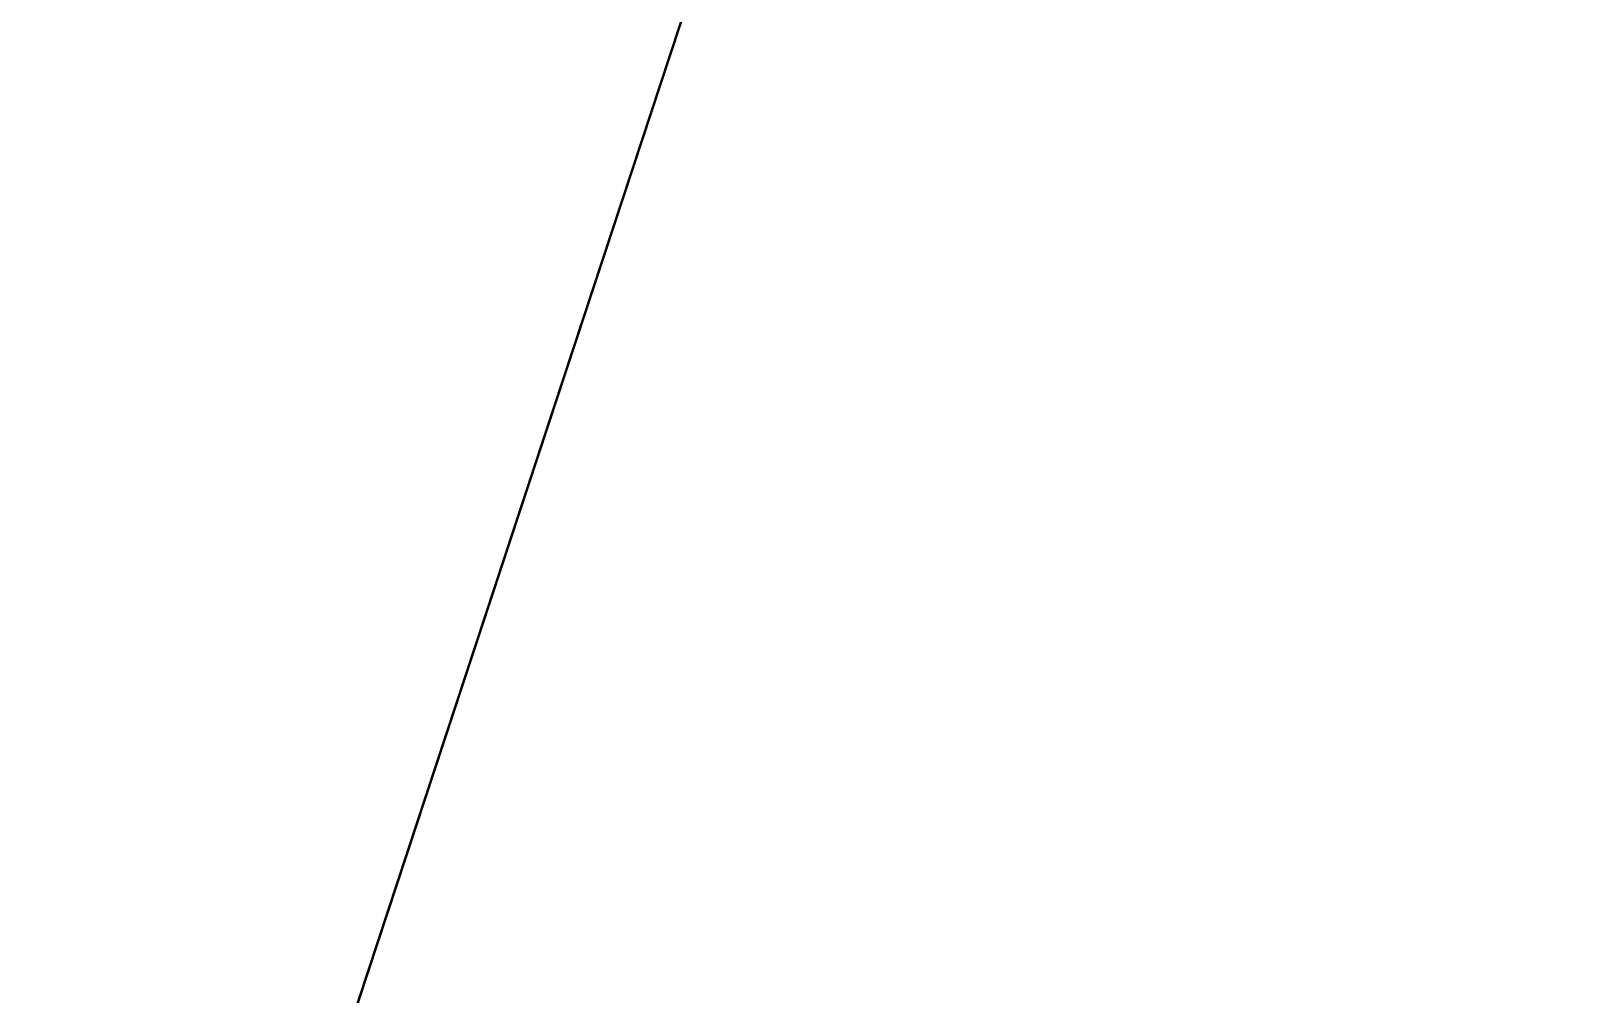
# Model space of a CAD drawing. Header units: metres. Extents: x 2682525 to 2683550, y 1250555 to 1251328.
# Drawn here: x 2683103.386 to 2683106.469, y 1250891.659 to 1250893.574 of the extents above; entities that cross this region are included whole.
import ezdxf

# ---------------------------------------------------------------- set-up
doc = ezdxf.new("R2010")
doc.units = ezdxf.units.M
doc.header["$PDMODE"] = 2
doc.header["$PDSIZE"] = -2
for name, pattern in [('IMPORT-_23_ISO-02 Strichlinie', [38.09999999999999, 30.47999999999999, -7.619999999999998]), ('IMPORT-_23_ISO-10 Strichpunktlinie _2_', [46.98999999999999, 30.47999999999999, -7.619999999999998, 1.270000000000001, -7.619999999999998]), ('Verdeckt 0_75', [1.5, 0.75, -0.75])]:
    doc.linetypes.add(name, pattern=pattern)
for name, color, linetype, lineweight, true_color in [('2458 A U1_dwg-1', 9, 'Continuous', 18, 0x808080), ('_23_000 Linien-Oeffnungsflügel 0_10', 9, 'Continuous', 18, 0x808080), ('_23_000 Linien-Strichpunktlinie kurz 0_10', 9, 'IMPORT-_23_ISO-10 Strichpunktlinie _2_', 18, 0x808080), ('_23_200 Materialien-Beton', 9, 'Continuous', 18, 0x808080), ('_23_200 Materialien-Holzwerkstoffe', 9, 'Continuous', 18, 0x808080), ('_23_200 Materialien-Kalksandstein', 9, 'Continuous', 18, 0x808080), ('_23_300 Bauteile 3D-Raum-NGF Nettogeschossfläche vermietbar', 9, 'Continuous', 18, 0x808080), ('_23_300 Bauteile 3D-Tuer', 9, 'Continuous', 18, 0x808080), ('_23_300 Bauteile 3D-Wand Aussen', 9, 'Continuous', 18, 0x808080), ('_23_300 Bauteile 3D-Wand Innen', 9, 'Continuous', 18, 0x808080), ('_23_400 Ausbau 2D-Schutzraum-Tür', 9, 'IMPORT-_23_ISO-02 Strichlinie', 18, 0x808080), ('_23_800 Beschriftung-1_50-Vermassung', 9, 'Continuous', 18, 0x808080), ('_23_Keine', 9, 'Continuous', 18, 0x808080), ('Bemassung', 9, 'Continuous', 18, 0x808080)]:
    doc.layers.add(name, color=color, linetype=linetype, lineweight=lineweight, true_color=true_color)
for name, color, linetype, lineweight in [('A-____-____-DIMS', 7, 'Continuous', 9), ('A-DETL-____-MBND', 7, 'Verdeckt 0_75', 18), ('Bemassung-1', 7, 'Continuous', 18)]:
    doc.layers.add(name, color=color, linetype=linetype, lineweight=lineweight)
doc.styles.add('Arial_31', font='arial.ttf', dxfattribs={"width": 0.9, "height": 200})
doc.styles.add('ISOCP_2', font='isocp___.ttf', dxfattribs={"height": 125.8608217592593})
doc.styles.add('ISOCP_5', font='isocp___.ttf', dxfattribs={"height": 100.6886574074074})
doc.dimstyles.new('2_0_mm_-_Arial', dxfattribs={"dimscale": 304.8, "dimtxt": 204.051879991394, "dimasz": 0.2460629921259842, "dimexe": 0.3280839895013123, "dimexo": 0.3280840109072179, "dimgap": 0.08202099737532807, "dimtad": 1, "dimdec": 1, "dimlfac": 0.001, "dimrnd": 0.09999999999999999, "dimzin": 0, "dimdsep": 46, "dimtxsty": 'Arial_31', "dimblk1": 'OBLIQUE', "dimblk2": 'OBLIQUE', "dimsah": 1, "dimcen": 0.09, "dimdle": 0.3280839895013123, "dimazin": 0, "dimtfac": 1, "dimtdec": 4, "dimtix": 1, "dimtmove": 0, "dimatfit": 3, "dimfxl": 1, "dimtvp": 1, "dimtfill": 1, "dimtolj": 1, "dimtzin": 0, "dimarcsym": 2})
doc.dimstyles.new('2_0_mm_-_Arial_1', dxfattribs={"dimscale": 304.8, "dimtxt": 204.051879991394, "dimasz": 0.2460629921259842, "dimexe": 0.3280839895013123, "dimexo": 0.3280840109072179, "dimgap": 0.08202099737532807, "dimtad": 1, "dimdec": 1, "dimlfac": 0.001, "dimrnd": 0.09999999999999999, "dimzin": 0, "dimdsep": 46, "dimtxsty": 'Arial_31', "dimblk1": 'OBLIQUE', "dimblk2": 'OBLIQUE', "dimsah": 1, "dimcen": 0.09, "dimdle": 0.3280839895013123, "dimazin": 0, "dimtfac": 1, "dimtdec": 4, "dimtix": 1, "dimtmove": 2, "dimatfit": 3, "dimfxl": 1, "dimtvp": 1, "dimtfill": 1, "dimtolj": 1, "dimtzin": 0, "dimarcsym": 2})
pattern_1 = [(18.233, (0, 0), (93.86460339004219, -284.9376005907786), []), (18.233, (15.645, -47.492), (93.86460339004219, -284.9376005907786), []), (18.233, (-15.645, 47.492), (93.86460339004219, -284.9376005907786), [])]
pattern_2 = [(288.233, (0, 0), (47.4896000984631, 15.64410056500704), [])]
pattern_3 = [(18.233, (0, 0), (18.77292067800844, -56.98752011815572), []), (288.233, (0, 0), (63.31313485127099, 20.85671487326738), [])]

# ---------------------------------------------------------------- blocks, each defined once
blk = doc.blocks.new('2458 A U1_dwg_VW_SLASH-9045485-U01 Bodenplatte')
at = {"layer": 'Bemassung'}
for p, q in [((500.0534143197685, 500.0534143197683), (-500.0534143197683, -500.0534143197685)), ((890.9383564621788, 0), (-999.9999999999999, 0))]:
    blk.add_line(p, q, dxfattribs=at)
blk = doc.blocks.new('2458 A U1_dwg_VW_SLASH-9046170-U01 Bodenplatte')
at = {"layer": 'Bemassung'}
for p, q in [((-55006.09530895739, -16298.06214921343), (-55006.09530895739, -16085.82093827595)), ((-54949.9687082007, -16254.18874997013), (-55062.22190971408, -16141.93554845677))]:
    blk.add_line(p, q, dxfattribs=at)
blk = doc.blocks.new('2458 A U1_dwg_VW_SLASH-9046171-U01 Bodenplatte')
at = {"layer": 'Bemassung'}
for p, q in [((-55006.09530895739, -14698.06214921447), (-55006.09530895739, -14910.30336015195)), ((-55062.22190971408, -14741.93554845777), (-54949.96870820071, -14854.18874997113))]:
    blk.add_line(p, q, dxfattribs=at)
blk = doc.blocks.new('2458 A U1_dwg_VW_SLASH-9046173-U01 Bodenplatte')
at = {"layer": 'Bemassung'}
for p, q in [((-55006.09530895741, -16098.06214921347), (-55006.09530895741, -16310.30336015095)), ((-55062.22190971409, -16141.93554845677), (-54949.96870820073, -16254.18874997013))]:
    blk.add_line(p, q, dxfattribs=at)
blk = doc.blocks.new('2458 A U1_dwg_VW_SLASH-9046174-U01 Bodenplatte')
at = {"layer": 'Bemassung'}
for p, q in [((-55120.27654683477, -14648.06214921445), (-55120.27654683477, -14435.82093827697)), ((-55064.14994607809, -14604.18874997116), (-55176.40314759147, -14491.93554845779))]:
    blk.add_line(p, q, dxfattribs=at)
blk = doc.blocks.new('2458 A U1_dwg_VW_SLASH-9046182-U01 Bodenplatte')
at = {"layer": 'Bemassung'}
for p, q in [((-55006.09530895739, -16298.06214921343), (-55006.09530895739, -16085.82093827595)), ((-54949.9687082007, -16254.18874997013), (-55062.22190971408, -16141.93554845677))]:
    blk.add_line(p, q, dxfattribs=at)
blk = doc.blocks.new('2458 A U1_dwg_VW_SLASH-9046183-U01 Bodenplatte')
at = {"layer": 'Bemassung'}
for p, q in [((-55006.09530895739, -14698.06214921447), (-55006.09530895739, -14910.30336015195)), ((-55062.22190971408, -14741.93554845777), (-54949.96870820071, -14854.18874997113))]:
    blk.add_line(p, q, dxfattribs=at)
blk = doc.blocks.new('2458 A U1_dwg_VW_SLASH-9046185-U01 Bodenplatte')
at = {"layer": 'Bemassung'}
for p, q in [((-55006.09530895741, -16098.06214921347), (-55006.09530895741, -16310.30336015095)), ((-55062.22190971409, -16141.93554845677), (-54949.96870820073, -16254.18874997013))]:
    blk.add_line(p, q, dxfattribs=at)
blk = doc.blocks.new('2458 A U1_dwg_VW_SLASH-9046186-U01 Bodenplatte')
at = {"layer": 'Bemassung'}
for p, q in [((-55120.27654683477, -14648.06214921445), (-55120.27654683477, -14435.82093827697)), ((-55064.14994607809, -14604.18874997116), (-55176.40314759147, -14491.93554845779))]:
    blk.add_line(p, q, dxfattribs=at)
blk = doc.blocks.new('2458 A U1_dwg-9041719-U01 Bodenplatte')
at = {"layer": '_23_200 Materialien-Beton'}
h = blk.add_hatch(dxfattribs=at)
h.set_pattern_fill('FP_1', color=256, style=0, pattern_type=2)
h.set_pattern_definition(pattern_3)
h.paths.add_polyline_path([(-55914.7249122979, -14798.06214921447), (-55885.27654683474, -14798.06214921447), (-55885.27654683474, -14548.06214921447), (-56236.27539747027, -14548.06214921447), (-56236.27539747027, -14798.06214921447), (-55985.06600430913, -14798.06214921447)])
h = blk.add_hatch(dxfattribs=at)
h.set_pattern_fill('FP_1', color=256, style=0, pattern_type=2)
h.set_pattern_definition(pattern_3)
h.paths.add_polyline_path([(-56236.27539747027, -14798.06214921447), (-55885.27654683474, -14798.06214921447), (-55885.27654683474, -14548.06214921447), (-56236.27539747027, -14548.06214921447), (-56236.27539747027, -14593.24925827576)])
h = blk.add_hatch(dxfattribs=at)
h.set_pattern_fill('FP_1', color=256, style=0, pattern_type=2)
h.set_pattern_definition(pattern_3)
h.paths.add_polyline_path([(-54081.4078235378, -14798.06214921448), (-54381.41082919293, -14548.0630424842), (-54865.27654683475, -14548.06214921447), (-54865.27654683475, -14798.06214921447), (-54081.40982557352, -14798.06214921448)])
h = blk.add_hatch(dxfattribs=at)
h.set_pattern_fill('FP_1', color=256, style=0, pattern_type=2)
h.set_pattern_definition(pattern_3)
h.paths.add_polyline_path([(-54081.4078235378, -14798.06214921448), (-54381.40949190761, -14548.06214921447), (-54865.27654683475, -14548.06214921447), (-54865.27654683475, -14798.06214921447), (-54081.40982557352, -14798.06214921448)])
at = {"layer": '_23_200 Materialien-Holzwerkstoffe'}
h = blk.add_hatch(dxfattribs=at)
h.set_pattern_fill('FP_3', color=256, style=0, pattern_type=2)
h.set_pattern_definition(pattern_1)
h.paths.add_polyline_path([(-55521.41366078716, -16248.06214921439), (-55135.47725519326, -16248.06214921438), (-55135.47725519325, -16198.06214921439), (-55521.41366078717, -16198.06214921438)])
h = blk.add_hatch(dxfattribs=at)
h.set_pattern_fill('FP_3', color=256, style=0, pattern_type=2)
h.set_pattern_definition(pattern_1)
h.paths.add_polyline_path([(-55521.41366078716, -16248.06214921439), (-55135.47725519326, -16248.06214921438), (-55135.47725519325, -16198.06214921439), (-55521.41366078717, -16198.06214921438)])
h = blk.add_hatch(dxfattribs=at)
h.set_pattern_fill('FP_3', color=256, style=0, pattern_type=2)
h.set_pattern_definition(pattern_1)
h.paths.add_polyline_path([(-53272.66156441825, -16248.06214921439), (-53272.66156441825, -16198.06214921439), (-54385.47725519323, -16198.06214921438), (-54385.47725519325, -16248.06214921438), (-53616.41366078714, -16248.06214921438)])
h = blk.add_hatch(dxfattribs=at)
h.set_pattern_fill('FP_3', color=256, style=0, pattern_type=2)
h.set_pattern_definition(pattern_1)
h.paths.add_polyline_path([(-53272.66156441825, -16248.06214921439), (-53272.66156441825, -16198.06214921439), (-54385.47725519323, -16198.06214921438), (-54385.47725519325, -16248.06214921438), (-53616.41366078714, -16248.06214921438)])
at = {"layer": '_23_200 Materialien-Kalksandstein'}
h = blk.add_hatch(dxfattribs=at)
h.set_pattern_fill('FP_6', color=256, style=0, pattern_type=2)
h.set_pattern_definition(pattern_2)
h.paths.add_polyline_path([(-56135.06600430914, -16348.06214921343), (-55985.06600430914, -16198.06214921345), (-55985.06600430913, -14798.06214921447), (-56135.06600430915, -14798.06214921446), (-56135.06600430914, -16198.06214921345)])
h = blk.add_hatch(dxfattribs=at)
h.set_pattern_fill('FP_6', color=256, style=0, pattern_type=2)
h.set_pattern_definition(pattern_2)
h.paths.add_polyline_path([(-56135.06600430914, -16348.06214921343), (-55985.06600430914, -16198.06214921345), (-55985.06600430913, -14798.06214921447), (-56135.06600430915, -14798.06214921446), (-56135.06600430914, -15898.57374392473)])
h = blk.add_hatch(dxfattribs=at)
h.set_pattern_fill('FP_6', color=256, style=0, pattern_type=2)
h.set_pattern_definition(pattern_2)
h.paths.add_polyline_path([(-55671.41366078718, -16348.06214921344), (-55521.41366078717, -16198.06214921346), (-55985.06600430913, -16198.06214921345), (-56135.06600430915, -16348.06214921344), (-55914.7249122979, -16348.06214921344)])
h = blk.add_hatch(dxfattribs=at)
h.set_pattern_fill('FP_6', color=256, style=0, pattern_type=2)
h.set_pattern_definition(pattern_2)
h.paths.add_polyline_path([(-56135.06600430915, -16348.06214921344), (-55671.41366078718, -16348.06214921344), (-55521.41366078717, -16198.06214921346), (-55985.06600430913, -16198.06214921345)])
h = blk.add_hatch(dxfattribs=at)
h.set_pattern_fill('FP_6', color=256, style=0, pattern_type=2)
h.set_pattern_definition(pattern_2)
h.paths.add_polyline_path([(-55521.41366078718, -19697.67519878161), (-55521.41366078717, -16198.06214921346), (-55671.41366078718, -16348.06214921344), (-55671.41366078718, -19697.67519878161)])
h = blk.add_hatch(dxfattribs=at)
h.set_pattern_fill('FP_6', color=256, style=0, pattern_type=2)
h.set_pattern_definition(pattern_2)
h.paths.add_polyline_path([(-55521.41366078718, -19697.67519878161), (-55521.41366078717, -16198.06214921346), (-55671.41366078718, -16348.06214921344), (-55671.41366078718, -19697.67519878161)])
at = {"layer": '_23_000 Linien-Oeffnungsflügel 0_10', "flags": 128}
for points in [[(-56256.27539747021, -15318.06214921445), (-56256.27539747021, -14798.06214921445)], [(-55862.27654683469, -15822.06214921445), (-55862.27654683469, -14848.06214921445)], [(-55135.47725519317, -16948.06214921438), (-55135.47725519317, -16198.06214921437)]]:
    blk.add_lwpolyline(points, close=True, dxfattribs=at)
at = {"layer": '_23_000 Linien-Oeffnungsflügel 0_10'}
for centre, radius, start, end in [((-56256.27539747021, -14798.06214921445), 520.0000000000031, 180.0000000000002, 269.9999999999998), ((-56256.27539747021, -14798.06214921445), 520.0000000000031, 180.0000000000002, 269.9999999999998), ((-55862.27654683469, -14848.06214921445), 973.9999999999919, 269.9999999999999, 1.113194138512231e-13), ((-55862.27654683469, -14848.06214921445), 973.9999999999919, 269.9999999999999, 1.113194138512231e-13), ((-55135.47725519317, -16198.06214921437), 749.9999999999989, 270.0000000000001, 1.399444059843948e-13), ((-55135.47725519317, -16198.06214921437), 749.9999999999989, 270.0000000000001, 1.399444059843948e-13)]:
    blk.add_arc(centre, radius, start, end, dxfattribs=at)
at = {"layer": '_23_000 Linien-Strichpunktlinie kurz 0_10', "flags": 128}
for points in [[(-56331.25762877495, -14647.66455034296), (-56331.25762877495, -14147.64105482753), (-55831.37789376401, -14147.64105482753), (-55831.37789376401, -14647.57133910621), (-56331.25762877495, -14647.57133910621)], [(-56331.25762877495, -14647.66455034296), (-56331.25762877495, -14147.64105482753), (-55831.37789376401, -14147.64105482753), (-55831.37789376401, -14647.57133910621), (-56331.25762877495, -14647.57133910621)], [(-55781.08110015196, -15497.61794883903), (-55781.08110015196, -14897.61796885618), (-55381.18012843456, -14897.61796885618), (-55381.18012843456, -15497.54337342393), (-55781.08110015196, -15497.54337342393)], [(-55781.08110015196, -15497.61794883903), (-55781.08110015196, -14897.61796885618), (-55381.18012843456, -14897.61796885618), (-55381.18012843456, -15497.54337342393), (-55781.08110015196, -15497.54337342393)], [(-56505.02772641213, -16020.79006150074), (-56505.02772641213, -15500.75558955529), (-56135.1222506901, -15500.75558955529), (-56135.1222506901, -16020.72108100202), (-56505.02772641213, -16020.72108100202)], [(-56505.02772641213, -16020.79006150074), (-56505.02772641213, -15500.75558955529), (-56135.1222506901, -15500.75558955529), (-56135.1222506901, -16020.72108100202), (-56505.02772641213, -16020.72108100202)]]:
    blk.add_lwpolyline(points, dxfattribs=at)
at = {"layer": '_23_200 Materialien-Beton', "flags": 128}
for points in [[(-54381.40949190754, -14548.06214921444), (-54381.40949190754, -14347.67331309255), (-54381.40949190754, -14548.06214921444), (-54865.27654683468, -14548.06214921444)], [(-55885.27654683468, -14548.06214921445), (-56236.27539747021, -14548.06214921445)], [(-55885.27654683468, -14798.06214921445), (-56236.27539747021, -14798.06214921445)], [(-48601.41820672653, -19697.67519878158), (-48601.41820672653, -14798.06214921448), (-54081.40782353776, -14798.06214921448), (-54865.27654683468, -14798.06214921448), (-54081.40782353776, -14798.06214921448), (-48601.41820672654, -14798.06214921448)]]:
    blk.add_lwpolyline(points, close=True, dxfattribs=at)
at = {"layer": '_23_200 Materialien-Holzwerkstoffe', "flags": 128}
for points in [[(-55521.4136607871, -16198.06214921436), (-55135.47725519317, -16198.06214921436)], [(-54385.47725519317, -16198.06214921437), (-53272.66156441819, -16198.06214921437)], [(-55521.41366078708, -16248.06214921437), (-55135.4772551932, -16248.06214921437)], [(-54385.47725519319, -16248.06214921437), (-53272.66156441819, -16248.06214921437)]]:
    blk.add_lwpolyline(points, close=True, dxfattribs=at)
at = {"layer": '_23_200 Materialien-Kalksandstein', "flags": 128}
blk.add_lwpolyline([(-56135.06600430908, -14798.06214921444), (-55985.06600430907, -14798.06214921444), (-55985.06600430907, -16198.06214921343), (-55521.4136607871, -16198.06214921343), (-55521.4136607871, -19697.67519878159), (-55521.4136607871, -16198.06214921344), (-55985.06600430907, -16198.06214921344), (-55985.06600430907, -14798.06214921445), (-56135.06600430908, -14798.06214921445), (-56135.06600430908, -16348.06214921343), (-55671.41366078711, -16348.06214921343), (-55671.41366078711, -19697.67519878159), (-55671.41366078711, -16348.06214921343), (-56135.06600430908, -16348.06214921343)], close=True, dxfattribs=at)
at = {"layer": '_23_300 Bauteile 3D-Raum-NGF Nettogeschossfläche vermietbar', "flags": 128}
blk.add_lwpolyline([(-53666.4136607871, -19697.67519878065), (-55521.41366078709, -19697.67519878065), (-55521.41366078709, -16248.06214921439), (-53666.4136607871, -16248.06214921439), (-53666.4136607871, -19697.67519878065), (-53666.4136607871, -16248.06214921439), (-55521.41366078708, -16248.06214921439), (-55521.41366078708, -19697.67519878156)], close=True, dxfattribs=at)
at = {"layer": '_23_300 Bauteile 3D-Tuer', "flags": 128}
for points in [[(-56236.27539747021, -14828.06214921445), (-56256.27539747021, -14828.06214921445), (-56256.27539747021, -14748.06214921445), (-56276.27539747021, -14748.06214921445), (-56276.27539747021, -14518.06214921445), (-56236.27539747021, -14518.06214921445)], [(-56236.27539747021, -14828.06214921445), (-56256.27539747021, -14828.06214921445), (-56256.27539747021, -14748.06214921445), (-56276.27539747021, -14748.06214921445), (-56276.27539747021, -14518.06214921445), (-56236.27539747021, -14518.06214921445)], [(-55925.27654683468, -14798.06214921445), (-55862.27654683469, -14798.06214921445), (-55845.27654683468, -14798.06214921445), (-55845.27654683468, -14548.06214921445), (-55885.27654683468, -14548.06214921445), (-55885.27654683468, -14798.06214921445)], [(-55925.27654683468, -14798.06214921445), (-55862.27654683469, -14798.06214921445), (-55845.27654683468, -14798.06214921445), (-55845.27654683468, -14548.06214921445), (-55885.27654683468, -14548.06214921445), (-55885.27654683468, -14798.06214921445)], [(-54825.27654683469, -14798.06214921445), (-54888.27654683468, -14798.06214921445), (-54905.27654683469, -14798.06214921445), (-54905.27654683469, -14548.06214921445), (-54865.27654683469, -14548.06214921445), (-54865.27654683469, -14798.06214921445)], [(-54825.27654683469, -14798.06214921445), (-54888.27654683468, -14798.06214921445), (-54905.27654683469, -14798.06214921445), (-54905.27654683469, -14548.06214921445), (-54865.27654683469, -14548.06214921445), (-54865.27654683469, -14798.06214921445)], [(-57796.27539747022, -14748.06214921445), (-56256.27539747021, -14748.06214921445), (-56256.27539747021, -14798.06214921445), (-57796.27539747022, -14798.06214921445)], [(-57796.27539747022, -14748.06214921445), (-56256.27539747021, -14748.06214921445), (-56256.27539747021, -14798.06214921445), (-57796.27539747022, -14798.06214921445)], [(-54385.47725519317, -16198.06214921437), (-54385.47725519317, -16248.06214921437), (-55135.47725519317, -16248.06214921437), (-55135.47725519317, -16198.06214921437)], [(-54385.47725519317, -16198.06214921437), (-54385.47725519317, -16248.06214921437), (-55135.47725519317, -16248.06214921437), (-55135.47725519317, -16198.06214921437)], [(-55135.47725519317, -16198.06214921437), (-54385.47725519317, -16198.06214921437)], [(-55135.47725519317, -16248.06214921437), (-54385.47725519317, -16248.06214921437)]]:
    blk.add_lwpolyline(points, close=True, dxfattribs=at)
at = {"layer": '_23_300 Bauteile 3D-Wand Aussen', "flags": 128}
for points in [[(-54381.40949190754, -14548.06214921444), (-54381.40949190754, -14347.67331309255), (-54381.40949190754, -14548.06214921444), (-54865.27654683468, -14548.06214921444)], [(-55885.27654683468, -14548.06214921445), (-56236.27539747021, -14548.06214921445)], [(-56236.27539747021, -14548.06214921445), (-56236.27539747021, -14798.06214921445)], [(-55885.27654683468, -14548.06214921445), (-55885.27654683468, -14798.06214921445)], [(-54865.27654683469, -14548.06214921445), (-54865.27654683469, -14798.06214921445)], [(-55885.27654683468, -14798.06214921445), (-56236.27539747021, -14798.06214921445)], [(-55985.06600430907, -14798.06214921445), (-55985.06600430907, -16198.06214921343), (-55521.4136607871, -16198.06214921343), (-55521.4136607871, -19697.67519878159), (-53666.41366078711, -19697.67519878159), (-55521.41366078712, -19697.67519878159), (-55521.41366078712, -16198.06214921344), (-55985.06600430908, -16198.06214921344)], [(-55925.27654683468, -14798.06214921445), (-55885.27654683468, -14798.06214921445)], [(-48601.41820672654, -14798.06214921448), (-54081.40782353776, -14798.06214921448), (-54865.27654683468, -14798.06214921448), (-54081.40782353776, -14798.06214921448)], [(-54825.27654683469, -14798.06214921445), (-54865.27654683469, -14798.06214921445)]]:
    blk.add_lwpolyline(points, close=True, dxfattribs=at)
for points in [[(-56135.06600430915, -14798.06214921446), (-56135.06600430915, -16348.06214921344), (-55671.41366078718, -16348.06214921344), (-55671.41366078718, -19697.67519878161), (-56276.27539747024, -19697.67519878161), (-56706.2798395465, -19697.67519878161)], [(-56706.2798395465, -19697.67519878161), (-56276.27539747024, -19697.67519878161), (-55671.41366078718, -19697.67519878161), (-55671.41366078718, -16348.06214921344), (-56135.06600430915, -16348.06214921344), (-56135.06600430915, -14798.06214921446)]]:
    blk.add_lwpolyline(points, dxfattribs=at)
at = {"layer": '_23_300 Bauteile 3D-Wand Innen', "flags": 128}
for points in [[(-55521.41366078708, -16248.06214921436), (-55135.4772551932, -16248.06214921436), (-55521.41366078708, -16248.06214921436), (-55521.41366078708, -16198.06214921436), (-55135.47725519317, -16198.06214921436), (-55521.41366078709, -16198.06214921436)], [(-55135.47725519317, -16248.06214921437), (-55135.47725519317, -16198.06214921437), (-55135.47725519317, -16248.06214921437), (-55135.47725519317, -16198.06214921437)], [(-54385.47725519317, -16198.06214921437), (-53272.66156441819, -16198.06214921437)], [(-54385.47725519317, -16248.06214921437), (-54385.47725519317, -16198.06214921437), (-54385.47725519317, -16248.06214921437), (-54385.47725519317, -16198.06214921437)], [(-53666.41366078709, -17866.43521441868), (-53666.41366078709, -16248.06214921436), (-54385.47725519319, -16248.06214921436), (-53666.4136607871, -16248.06214921436)]]:
    blk.add_lwpolyline(points, close=True, dxfattribs=at)
at = {"layer": '_23_400 Ausbau 2D-Schutzraum-Tür', "flags": 128}
blk.add_lwpolyline([(-55681.41840255766, -12947.67331170138), (-54381.41840255767, -12947.67331170138), (-54381.41840255767, -14547.67331170139), (-55681.41840255766, -14547.67331170139)], close=True, dxfattribs=at)
blk.add_lwpolyline([(-55681.41840255766, -12947.67331170138), (-54381.41840255767, -12947.67331170138), (-54381.41840255767, -14547.67331170139), (-55681.41840255766, -14547.67331170139)], close=True, dxfattribs=at)
at = {"layer": 'Bemassung', "flags": 128}
for points in [[(-55120.27654683477, -13060.30341388153), (-55120.27654683477, -14435.82093827697)], [(-59519.17694731926, -14115.90843831625), (-54493.65937963034, -14115.90843831625), (-59519.17694731926, -14115.90843831625), (-59406.93573638176, -14115.90843831625)], [(-54766.0000000001, -14347.67331309255), (-54766.0000000001, -14548.06214921446)], [(-55220.27654683476, -14548.06214921447), (-54384.41840255768, -14548.06214921447)], [(-54866.00000000008, -14548.06214921446), (-54384.40949190757, -14548.06214921446)], [(-54766.0000000001, -14772.54457108946), (-54766.0000000001, -14660.30336015196)], [(-54865.27654683468, -15297.67331091751), (-54865.27654683468, -14731.5157540012), (-54865.27654683468, -15297.67331091739), (-54865.27654683468, -14731.5157540012)], [(-54906.09530895742, -14798.06214921445), (-56132.0660043091, -14798.06214921445)], [(-56236.27539747021, -15297.67331091739), (-56236.27539747021, -14801.06214921445), (-56236.27539747021, -15297.67331091716), (-56236.27539747021, -14801.06214921445)], [(-56135.06600430905, -15297.67331091737), (-56135.06600430905, -14801.0621492145), (-56135.06600430905, -15297.67331091737), (-56135.06600430905, -14801.0621492145)], [(-55985.06600430907, -15297.67331091739), (-55985.06600430907, -14801.0621492145), (-55985.06600430907, -15297.67331091739), (-55985.06600430907, -14801.0621492145)], [(-55885.27654683467, -15297.67331091739), (-55885.27654683467, -14801.06214921445), (-55885.27654683467, -15297.67331091739), (-55885.27654683467, -14801.06214921445)], [(-55006.09530895739, -14910.30336015195), (-55006.09530895739, -16085.82093827595)], [(-56460.75781934521, -15197.67331091741), (-56348.51660840771, -15197.67331091741), (-57704.0341865327, -15197.67331091741), (-57591.7929755952, -15197.67331091741), (-57704.0341865327, -15197.67331091741), (-56348.51660840771, -15197.67331091741)], [(-56359.54842618405, -15197.67331091739), (-56247.30721524655, -15197.67331091739)], [(-55985.06600430907, -15197.67331091742), (-55885.27654683467, -15197.67331091742), (-55985.06600430907, -15197.67331091742), (-56135.06600430905, -15197.67331091742), (-56236.27539747021, -15197.67331091742), (-56135.06600430905, -15197.67331091742)], [(-56209.54842618407, -15197.67331091742), (-56097.30721524656, -15197.67331091742)], [(-55910.58358243405, -15197.67331091741), (-56022.82479337155, -15197.67331091741)], [(-55760.58358243406, -15197.67331091739), (-55872.82479337157, -15197.67331091739)], [(-55773.03533589718, -15197.67331091741), (-54977.51775777218, -15197.67331091741), (-55773.03533589718, -15197.67331091741), (-55660.79412495967, -15197.67331091741)], [(-54753.03533589718, -15197.67331091753), (-48713.65941766404, -15197.67331091753)], [(-55985.06600430906, -15961.0500936947), (-55985.06600430906, -16195.06214921343)], [(-55521.41366078712, -15961.0500936947), (-55521.41366078712, -16195.06214921345)], [(-55872.82479337155, -16061.05009369468), (-55633.65487172461, -16061.05009369468)], [(-54906.09530895743, -16198.06214921345), (-55518.41366078713, -16198.06214921345), (-54906.09530895743, -16198.06214921345), (-55518.41366078713, -16198.06214921345)], [(-55006.09530895741, -16310.30336015095), (-55006.09530895741, -19585.43398784405)], [(-48825.90062860154, -16830.44034274917), (-48713.65941766403, -16830.44034274917), (-55409.1724498496, -16830.44034274917), (-55296.9312389121, -16830.44034274917), (-55409.1724498496, -16830.44034274917), (-48713.65941766403, -16830.44034274917)]]:
    blk.add_lwpolyline(points, close=True, dxfattribs=at)
for name in ['2458 A U1_dwg_VW_SLASH-9046174-U01 Bodenplatte', '2458 A U1_dwg_VW_SLASH-9046186-U01 Bodenplatte', '2458 A U1_dwg_VW_SLASH-9046171-U01 Bodenplatte', '2458 A U1_dwg_VW_SLASH-9046183-U01 Bodenplatte', '2458 A U1_dwg_VW_SLASH-9046170-U01 Bodenplatte', '2458 A U1_dwg_VW_SLASH-9046182-U01 Bodenplatte', '2458 A U1_dwg_VW_SLASH-9046173-U01 Bodenplatte', '2458 A U1_dwg_VW_SLASH-9046185-U01 Bodenplatte']:
    blk.add_blockref(name, (0, 0))
at = {"xscale": 0.1122412109375, "yscale": 0.1122412109375, "zscale": 0.1122412109375}
for p, rotation in [((-54766.0000000001, -14548.06214921446), 90), ((-54766.0000000001, -14548.06214921446), 90), ((-56135.06600430905, -15197.67331091741), 180), ((-56135.06600430905, -15197.67331091741), 180), ((-55985.06600430907, -15197.67331091739), 180), ((-55985.06600430907, -15197.67331091739), 180), ((-55885.27654683467, -15197.67331091742), 180), ((-55885.27654683467, -15197.67331091741), 180), ((-55885.27654683467, -15197.67331091742), 180), ((-55885.27654683467, -15197.67331091741), 180), ((-54865.27654683468, -15197.67331091753), 180), ((-54865.27654683468, -15197.67331091753), 180), ((-55985.06600430906, -16061.05009369468), 180), ((-55985.06600430906, -16061.05009369468), 180)]:
    blk.add_blockref('2458 A U1_dwg_VW_SLASH-9045485-U01 Bodenplatte', p, dxfattribs=dict(at, rotation=rotation))
for p in [(-56236.27539747021, -15197.67331091718), (-56236.27539747021, -15197.67331091741), (-56236.27539747021, -15197.67331091718), (-56236.27539747021, -15197.67331091741), (-56135.06600430905, -15197.67331091739), (-56135.06600430905, -15197.67331091739), (-55985.06600430907, -15197.67331091742), (-55985.06600430907, -15197.67331091742), (-54865.27654683468, -15197.67331091741), (-54865.27654683468, -15197.67331091741), (-55521.41366078712, -16061.05009369468), (-55521.41366078712, -16061.05009369468)]:
    blk.add_blockref('2458 A U1_dwg_VW_SLASH-9045485-U01 Bodenplatte', p, dxfattribs=at)
at = {"layer": '_23_800 Beschriftung-1_50-Vermassung', "insert": (-55520.08686251568, -15298.68729763441), "char_height": 125.8608217592593, "width": 389.1063829787234, "attachment_point": 1, "line_spacing_factor": 1.478621465017729, "style": 'ISOCP_2'}
blk.add_mtext('2.14', dxfattribs=at)
blk.add_mtext('2.14', dxfattribs=at)
at = {"layer": '_23_Keine', "insert": (-55498.92391399532, -16339.25596275913), "char_height": 100.6886574074074, "width": 1772.906090431436, "attachment_point": 1, "line_spacing_factor": 1.478621465017729, "style": 'ISOCP_5'}
blk.add_mtext('2.5/56.0404.31 (6.4m²)', dxfattribs=at)
blk.add_mtext('2.5/56.0404.31 (6.4m²)', dxfattribs=at)
at = {"layer": 'Bemassung-1', "char_height": 125.8608217592593, "attachment_point": 2, "rotation": 90, "line_spacing_factor": 1.478621465017729, "style": 'ISOCP_2'}
for s, insert, width in [('20', (-54873.03327596781, -14447.86773115348), 236.8473635522664), ('20', (-54873.03327596781, -14447.86773115348), 236.8473635522664), ('1.40', (-55113.12858492511, -15498.06214921393), 389.1063829787234), ('1.40', (-55113.12858492511, -15498.06214921393), 389.1063829787234)]:
    blk.add_mtext(s, dxfattribs=dict(at, insert=insert, width=width))
at = {"layer": 'Bemassung-1', "char_height": 125.8608217592593, "line_spacing_factor": 1.478621465017729, "style": 'ISOCP_2'}
for s, insert, width, attachment_point in [('10', (-56361.04201846566, -15054.00672630796), 203.0120259019426, 2), ('10', (-56361.04201846566, -15054.00672630796), 203.0120259019426, 2), ('15', (-56063.42631635522, -15054.00672630796), 203.0120259019426, 2), ('15', (-56063.42631635522, -15054.00672630796), 203.0120259019426, 2), ('10', (-55781.17211888023, -15054.00672630801), 203.0120259019426, 2), ('10', (-55781.17211888023, -15054.00672630801), 203.0120259019426, 2), ('1.02', (-55375.27654683468, -15090.64003494969), 372.1887141535614, 2), ('1.02', (-55375.27654683468, -15090.64003494969), 372.1887141535614, 2), ('5', (-55691.23054593655, -15788.15548278922), 118.4236817761332, 1), ('5', (-55691.23054593655, -15788.15548278922), 118.4236817761332, 1), ('46', (-55923.64068717765, -15934.69343955178), 253.7650323774283, 1), ('46', (-55923.64068717765, -15934.69343955178), 253.7650323774283, 1)]:
    blk.add_mtext(s, dxfattribs=dict(at, insert=insert, width=width, attachment_point=attachment_point))
blk = doc.blocks.new('_Oblique')
at = {"color": 0, "linetype": 'ByBlock', "lineweight": -2}
blk.add_line((-0.5, -0.5), (0.5, 0.5), dxfattribs=at)
blk = doc.blocks.new('*D1807')
at = {"layer": 'A-____-____-DIMS', "color": 0, "lineweight": -2, "transparency": 16777216}
for p, q in [((2683068.897622096, 1250867.009540824), (2683135.861756529, 1250900.785341326)), ((2683053.688199543, 1250859.338114525), (2683068.897622096, 1250867.009540824)), ((2683053.688199543, 1250859.338114525), (2682986.72406511, 1250825.562314023)), ((2683113.74310552, 1250778.098576879), (2683113.932022766, 1250777.724028246)), ((2683098.698719751, 1250770.099947516), (2683098.722600213, 1250770.052601948))]:
    blk.add_line(p, q, dxfattribs=at)
at = {"layer": 'A-____-____-DIMS', "color": 0, "lineweight": -2, "transparency": 16777216, "xscale": 74.99999999999999, "yscale": 74.99999999999999, "zscale": 74.99999999999999}
for p, rotation in [((2683068.897622096, 1250867.009540824), 206.7657572042305), ((2683053.688199543, 1250859.338114525), 26.76575720423048)]:
    blk.add_blockref('_Oblique', p, dxfattribs=dict(at, rotation=rotation))
at = {"layer": 'A-____-____-DIMS', "color": 0, "transparency": 16777216, "insert": (2683004.047613651, 1250976.668747653), "char_height": 200, "width": 911.641014607705, "attachment_point": 5, "rotation": 26.76575720423047, "style": 'Arial_31', "bg_fill": 3, "box_fill_scale": 1.1, "bg_fill_color": 256, "bg_fill_true_color": 13158600, "bg_fill_transparency": 0}
blk.add_mtext('\\A1;0.0', dxfattribs=at)
at = {"layer": 'Defpoints', "color": 0, "transparency": 16777216}
for p in [(2683068.708701911, 1250867.384095282), (2683068.897622096, 1250867.009540824), (2683053.664316143, 1250859.385465919)]:
    blk.add_point(p, dxfattribs=at)
blk = doc.blocks.new('*D1808')
at = {"layer": 'A-____-____-DIMS', "color": 0, "lineweight": -2, "transparency": 16777216}
for p, q in [((2683101.306229421, 1250883.356000871), (2683168.270363854, 1250917.131801374)), ((2683068.897622741, 1250867.009539544), (2683001.933488308, 1250833.233739042)), ((2683146.196746825, 1250794.355752247), (2683146.340630091, 1250794.070488293)), ((2683113.74310552, 1250778.098576879), (2683113.932023411, 1250777.724026967))]:
    blk.add_line(p, q, dxfattribs=at)
at = {"layer": 'A-____-____-DIMS', "color": 0, "transparency": 16777216, "insert": (2682617.72699169, 1250788.948338999), "char_height": 200, "width": 911.641014607705, "attachment_point": 1, "rotation": 26.76575720423047, "line_spacing_factor": 0.9417779076525878, "style": 'Arial_31', "bg_fill": 3, "box_fill_scale": 1.1, "bg_fill_color": 256, "bg_fill_true_color": 13158600, "bg_fill_transparency": 0}
blk.add_mtext('\\A1;0.0', dxfattribs=at)
at = {"layer": 'A-____-____-DIMS', "color": 0, "lineweight": -2, "transparency": 16777216}
blk.add_line((2683068.897622741, 1250867.009539544), (2683101.306229421, 1250883.356000871), dxfattribs=at)
at = {"layer": 'Defpoints', "color": 0, "transparency": 16777216}
for p in [(2683101.162343216, 1250883.641270651), (2683101.306229421, 1250883.356000871), (2683068.708701911, 1250867.384095282)]:
    blk.add_point(p, dxfattribs=at)
at = {"layer": 'A-____-____-DIMS', "color": 0, "lineweight": -2, "transparency": 16777216, "xscale": 74.99999999999999, "yscale": 74.99999999999999, "zscale": 74.99999999999999}
for p, rotation in [((2683101.306229421, 1250883.356000871), 206.7657572042305), ((2683068.897622741, 1250867.009539544), 26.76575720423048)]:
    blk.add_blockref('_Oblique', p, dxfattribs=dict(at, rotation=rotation))
blk = doc.blocks.new('*D1809')
at = {"layer": 'A-____-____-DIMS', "color": 0, "lineweight": -2, "transparency": 16777216}
for p, q in [((2683132.910514814, 1250899.296771893), (2683199.874649247, 1250933.072572396)), ((2683101.30623005, 1250883.355999624), (2683132.910514814, 1250899.296771893)), ((2683101.30623005, 1250883.355999624), (2683034.342095617, 1250849.580199121)), ((2683177.801724807, 1250810.295150137), (2683177.944915484, 1250810.011259315)), ((2683146.196746825, 1250794.355752247), (2683146.34063072, 1250794.070487046))]:
    blk.add_line(p, q, dxfattribs=at)
at = {"layer": 'A-____-____-DIMS', "color": 0, "lineweight": -2, "transparency": 16777216, "xscale": 74.99999999999999, "yscale": 74.99999999999999, "zscale": 74.99999999999999}
for p, rotation in [((2683132.910514814, 1250899.296771893), 206.7657572042305), ((2683101.30623005, 1250883.355999624), 26.76575720423048)]:
    blk.add_blockref('_Oblique', p, dxfattribs=dict(at, rotation=rotation))
at = {"layer": 'A-____-____-DIMS', "color": 0, "transparency": 16777216, "insert": (2683059.863075263, 1251004.821305737), "char_height": 200, "width": 911.641014607705, "attachment_point": 5, "rotation": 26.76575720423047, "style": 'Arial_31', "bg_fill": 3, "box_fill_scale": 1.1, "bg_fill_color": 256, "bg_fill_true_color": 13158600, "bg_fill_transparency": 0}
blk.add_mtext('\\A1;0.0', dxfattribs=at)
at = {"layer": 'Defpoints', "color": 0, "transparency": 16777216}
for p in [(2683132.767321199, 1250899.58066854), (2683132.910514814, 1250899.296771893), (2683101.162343216, 1250883.641270651)]:
    blk.add_point(p, dxfattribs=at)

msp = doc.modelspace()

# ---------------------------------------------------------------- linework, layer by layer
at = {"layer": 'A-DETL-____-MBND'}
msp.add_open_spline([(2683066.009390901, 1250869.679863096), (2683066.288205003, 1250869.551325586), (2683067.039320472, 1250869.18605556), (2683068.808618498, 1250868.554809036), (2683071.657237757, 1250869.494124548), (2683074.467321273, 1250871.018365242), (2683078.195421315, 1250872.859749516), (2683083.158512379, 1250875.383371573), (2683088.800458998, 1250878.256991499), (2683094.67246607, 1250881.112386641), (2683097.951854891, 1250882.94699488), (2683100.081408632, 1250883.879558791), (2683100.187642982, 1250884.43076455), (2683100.919117485, 1250885.016465895), (2683101.844521929, 1250884.711114088), (2683103.967648854, 1250886.004076284), (2683109.204590926, 1250888.417601884), (2683115.754953569, 1250891.836530144), (2683122.446522959, 1250895.24131188), (2683126.497124689, 1250897.270196159), (2683129.520615935, 1250898.811156605), (2683132.804656584, 1250900.260438276), (2683134.067093911, 1250906.573856538), (2683135.558020153, 1250913.796773206), (2683138.657477513, 1250918.602886364), (2683139.889302063, 1250920.906158589)], degree=3, knots=[0, 0, 0, 0, 3.021816965252346, 8.2668153199768, 17.95102877688316, 30.86478291184385, 40.23480069127133, 58.74610483870741, 85.71719350426484, 102.6006594184549, 122.8063238274784, 123.1988405673681, 125.0105717409506, 127.673553189531, 131.444065486728, 133.3966811922206, 151.4499517304334, 188.9907190902837, 205.6325642785124, 225.4757952452216, 233.4027051389572, 239.3167187433414, 259.753894699282, 288.8823652494151, 314.5908583427087, 314.5908583427087, 314.5908583427087, 314.5908583427087], dxfattribs=at)

# ---------------------------------------------------------------- block references
at = {"layer": '2458 A U1_dwg-1', "xscale": 0.001, "yscale": 0.001, "zscale": 0.001, "rotation": 26.76575494316579}
msp.add_blockref('2458 A U1_dwg-9041719-U01 Bodenplatte', (2683147.144467305, 1250931.177239274), dxfattribs=at)

# ---------------------------------------------------------------- next in the draw order: dimensions: what is measured, and where the dimension line sits
at = {"layer": 'A-____-____-DIMS'}
dim = msp.add_linear_dim(base=(2683068.897622096, 1250867.009540824), p1=(2683053.664316142, 1250859.385465919), p2=(2683068.708701911, 1250867.384095282), angle=26.76575720423047, dimstyle='2_0_mm_-_Arial', override={"dimpost": '<>', "dimfxl": 17038.5332360565}, dxfattribs=at)
dim.commit()
dim.dimension.update_dxf_attribs({"geometry": '*D1807', "text_midpoint": (2683004.047613651, 1250976.668747653)})

# ---------------------------------------------------------------- next in the draw order: dimensions: what is measured, and where the dimension line sits
dim = msp.add_linear_dim(base=(2683101.306229421, 1250883.356000871), p1=(2683068.708701911, 1250867.384095282), p2=(2683101.162343216, 1250883.641270651), angle=26.76575720423047, dimstyle='2_0_mm_-_Arial_1', override={"dimpost": '<>', "dimfxl": 36297.85923366722}, dxfattribs=at)
dim.commit()
dim.dimension.update_dxf_attribs({"geometry": '*D1808', "text_midpoint": (2683084.754535631, 1250875.177022492), "dimtype": 160})

# ---------------------------------------------------------------- next in the draw order: dimensions: what is measured, and where the dimension line sits
dim = msp.add_linear_dim(base=(2683132.910514814, 1250899.296771893), p1=(2683101.162343216, 1250883.641270651), p2=(2683132.767321198, 1250899.58066854), angle=26.76575720423047, dimstyle='2_0_mm_-_Arial', override={"dimpost": '<>', "dimfxl": 35396.87893486193}, dxfattribs=at)
dim.commit()
dim.dimension.update_dxf_attribs({"geometry": '*D1809', "text_midpoint": (2683059.863075263, 1251004.821305737)})

doc.saveas('drawing.dxf')
